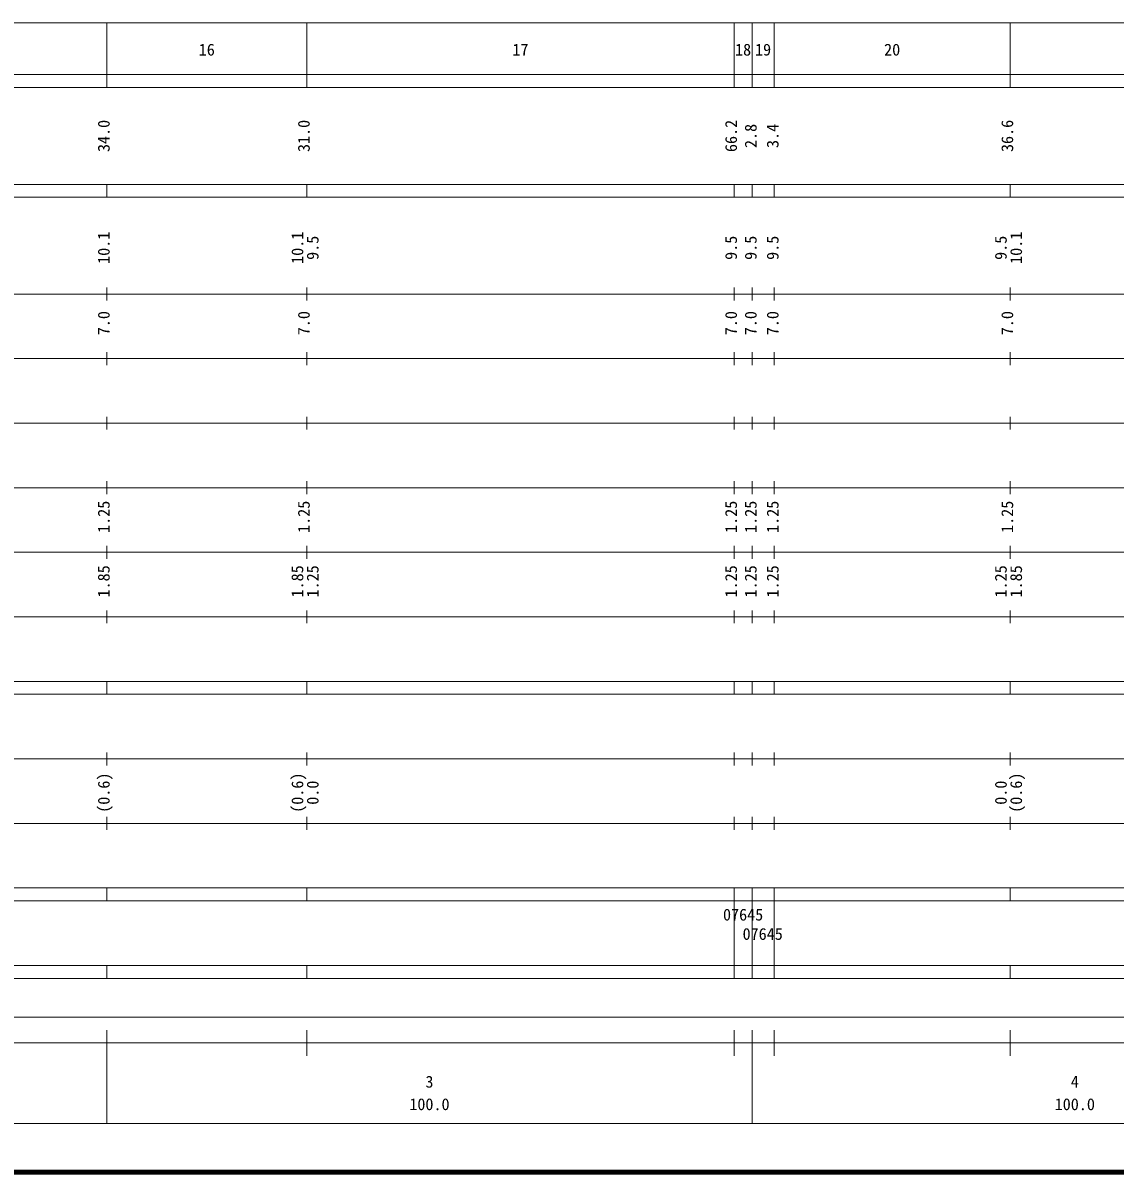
# Model space of a CAD drawing. Units: millimetres on the paper, enlarged 1000 times. Extents: x 40000 to 680000, y 20000 to 380000.
# Drawn here: x 255019 to 424234, y 20000 to 198000 of the extents above; entities that cross this region are included whole.
import ezdxf
from ezdxf.enums import TextEntityAlignment as Align

# ---------------------------------------------------------------- set-up
doc = ezdxf.new("R2010")
doc.units = ezdxf.units.MM
doc.header["$LTSCALE"] = 1000
doc.layers.add('M-TTL', color=2, linetype='Continuous', lineweight=140)
doc.layers.add('M-TTL-BAND', color=7, linetype='Continuous', lineweight=13)
doc.styles.add('ＭＳ ゴシック', font='')
doc.styles.get('ＭＳ ゴシック').set_extended_font_data('MS Gothic')

msp = doc.modelspace()

# ---------------------------------------------------------------- linework, layer by layer
at = {"layer": 'M-TTL'}
msp.add_line((40000, 20000), (680000, 20000), dxfattribs=at)
at = {"layer": 'M-TTL-BAND'}
for p, q in [((68000, 198000), (579000, 198000)), ((268000, 188000), (268000, 198000)), ((299000, 188000), (299000, 198000)), ((365200, 188000), (365200, 198000)), ((368000, 188000), (368000, 198000)), ((371400, 188000), (371400, 198000)), ((408000, 188000), (408000, 198000)), ((40000, 190000), (579000, 190000)), ((40000, 188000), (579000, 188000)), ((40000, 173000), (579000, 173000)), ((268000, 171000), (268000, 173000)), ((299000, 171000), (299000, 173000)), ((365200, 171000), (365200, 173000)), ((368000, 171000), (368000, 173000)), ((371400, 171000), (371400, 173000)), ((408000, 171000), (408000, 173000)), ((40000, 171000), (579000, 171000)), ((268000, 155000), (268000, 157000)), ((299000, 155000), (299000, 157000)), ((365200, 155000), (365200, 157000)), ((368000, 155000), (368000, 157000)), ((371400, 155000), (371400, 157000)), ((408000, 155000), (408000, 157000)), ((40000, 156000), (579000, 156000)), ((46000, 146000), (579000, 146000)), ((268000, 145000), (268000, 147000)), ((299000, 145000), (299000, 147000)), ((365200, 145000), (365200, 147000)), ((368000, 145000), (368000, 147000)), ((371400, 145000), (371400, 147000)), ((408000, 145000), (408000, 147000)), ((52000, 136000), (579000, 136000)), ((268000, 135000), (268000, 137000)), ((299000, 135000), (299000, 137000)), ((365200, 135000), (365200, 137000)), ((368000, 135000), (368000, 137000)), ((371400, 135000), (371400, 137000)), ((408000, 135000), (408000, 137000)), ((268000, 125000), (268000, 127000)), ((299000, 125000), (299000, 127000)), ((365200, 125000), (365200, 127000)), ((368000, 125000), (368000, 127000)), ((371400, 125000), (371400, 127000)), ((408000, 125000), (408000, 127000)), ((46000, 126000), (579000, 126000)), ((52000, 116000), (579000, 116000)), ((268000, 115000), (268000, 117000)), ((299000, 115000), (299000, 117000)), ((365200, 115000), (365200, 117000)), ((368000, 115000), (368000, 117000)), ((371400, 115000), (371400, 117000)), ((408000, 115000), (408000, 117000)), ((268000, 105000), (268000, 107000)), ((299000, 105000), (299000, 107000)), ((365200, 105000), (365200, 107000)), ((368000, 105000), (368000, 107000)), ((371400, 105000), (371400, 107000)), ((408000, 105000), (408000, 107000)), ((46000, 106000), (579000, 106000)), ((40000, 96000), (579000, 96000)), ((268000, 94000), (268000, 96000)), ((299000, 94000), (299000, 96000)), ((365200, 94000), (365200, 96000)), ((368000, 94000), (368000, 96000)), ((371400, 94000), (371400, 96000)), ((408000, 94000), (408000, 96000)), ((40000, 94000), (579000, 94000)), ((49000, 84000), (579000, 84000)), ((268000, 83000), (268000, 85000)), ((299000, 83000), (299000, 85000)), ((365200, 83000), (365200, 85000)), ((368000, 83000), (368000, 85000)), ((371400, 83000), (371400, 85000)), ((408000, 83000), (408000, 85000)), ((268000, 73000), (268000, 75000)), ((299000, 73000), (299000, 75000)), ((365200, 73000), (365200, 75000)), ((368000, 73000), (368000, 75000)), ((371400, 73000), (371400, 75000)), ((408000, 73000), (408000, 75000)), ((40000, 74000), (579000, 74000)), ((40000, 64000), (579000, 64000)), ((268000, 62000), (268000, 64000)), ((299000, 62000), (299000, 64000)), ((365200, 62000), (365200, 64000)), ((368000, 62000), (368000, 64000)), ((371400, 62000), (371400, 64000)), ((408000, 62000), (408000, 64000)), ((40000, 62000), (579000, 62000)), ((365200, 52000), (365200, 62000)), ((368000, 52000), (368000, 62000)), ((371400, 52000), (371400, 62000)), ((40000, 52000), (579000, 52000)), ((268000, 50000), (268000, 52000)), ((299000, 50000), (299000, 52000)), ((365200, 50000), (365200, 52000)), ((368000, 50000), (368000, 52000)), ((371400, 50000), (371400, 52000)), ((408000, 50000), (408000, 52000)), ((40000, 50000), (579000, 50000)), ((71000, 44000), (565000, 44000)), ((268000, 27500), (268000, 42000)), ((299000, 38000), (299000, 42000)), ((365200, 38000), (365200, 42000)), ((368000, 27500), (368000, 42000)), ((371400, 38000), (371400, 42000)), ((408000, 38000), (408000, 42000)), ((40000, 40000), (579000, 40000)), ((68000, 27500), (579000, 27500))]:
    msp.add_line(p, q, dxfattribs=at)

# ---------------------------------------------------------------- texts
at = {"layer": 'M-TTL-BAND', "style": 'ＭＳ ゴシック'}
for s, p in [('16', (283500, 192405)), ('17', (332100, 192405)), ('18', (366600, 192405)), ('19', (369700, 192405)), ('20', (389700, 192405)), ('07645', (366606, 58405)), ('07645', (369639, 55415)), ('3', (318000, 32523)), ('4', (418000, 32523)), ('100.0', (318000, 29033)), ('100.0', (418000, 29033))]:
    msp.add_text(s, height=1833, dxfattribs=at).set_placement(p, align=Align.BOTTOM_CENTER)
for s, p in [('34.0', (269000, 180500)), ('31.0', (300000, 180500)), ('66.2', (366200, 180500)), ('2.8', (369250, 180500)), ('3.4', (372650, 180500)), ('36.6', (409000, 180500)), ('10.1', (269000, 163174)), ('10.1', (299000, 163174)), ('10.1', (410370, 163174)), ('9.5', (301370, 163174)), ('9.5', (366200, 163174)), ('9.5', (369250, 163174)), ('9.5', (372650, 163174)), ('9.5', (408000, 163174)), ('7.0', (269000, 151500)), ('7.0', (300000, 151500)), ('7.0', (366200, 151500)), ('7.0', (369250, 151500)), ('7.0', (372650, 151500)), ('7.0', (409000, 151500)), ('1.25', (269000, 121500)), ('1.25', (300000, 121500)), ('1.25', (366200, 121500)), ('1.25', (369250, 121500)), ('1.25', (372650, 121500)), ('1.25', (409000, 121500)), ('1.85', (269000, 111500)), ('1.85', (299000, 111500)), ('1.25', (301370, 111500)), ('1.25', (366200, 111500)), ('1.25', (369250, 111500)), ('1.25', (372650, 111500)), ('1.25', (408000, 111500)), ('1.85', (410370, 111500)), ('(0.6)', (269000, 78764)), ('(0.6)', (299000, 78764)), ('0.0', (301370, 78764)), ('0.0', (408000, 78764)), ('(0.6)', (410370, 78764))]:
    msp.add_text(s, height=1833, rotation=90, dxfattribs=at).set_placement(p, align=Align.BOTTOM_CENTER)

doc.saveas('drawing.dxf')
